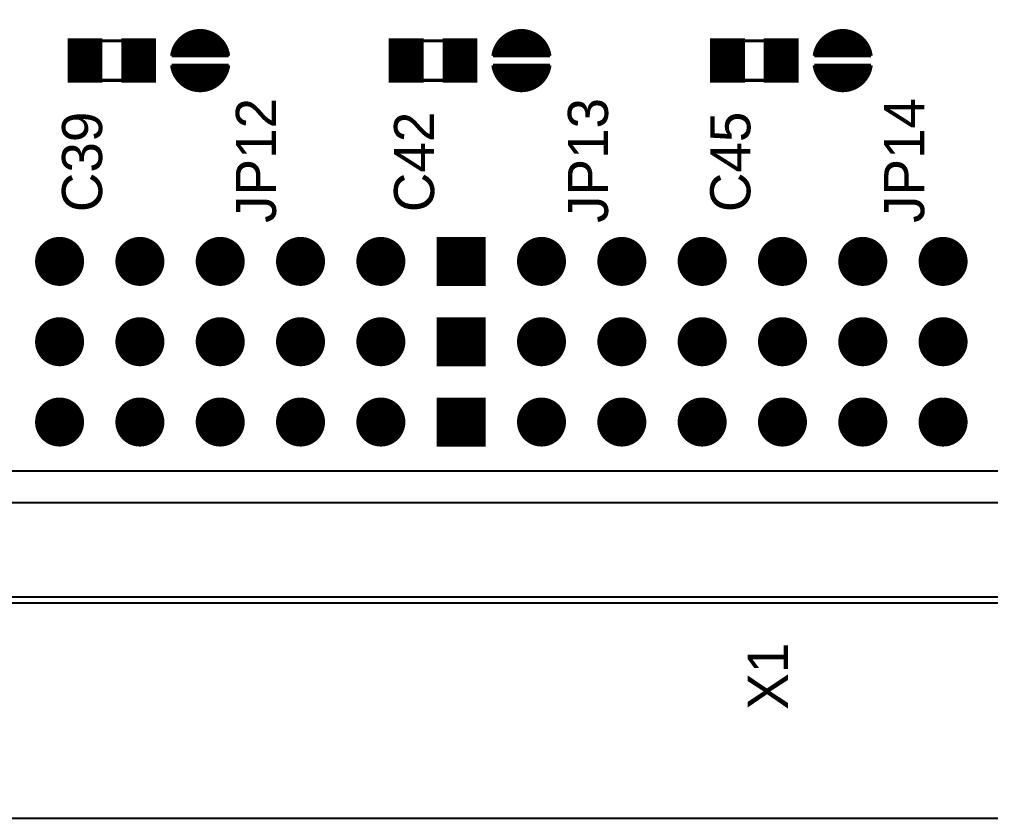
# Model space of a CAD drawing. Extents: x 25 to 880, y 8 to 306.
# Drawn here: x 255.18 to 293.57, y 122.88 to 154.47 of the extents above; entities that cross this region are included whole.
import ezdxf
from ezdxf.enums import TextEntityAlignment as Align

# ---------------------------------------------------------------- set-up
doc = ezdxf.new("R2010")
doc.units = 0
doc.header["$MEASUREMENT"] = 0
for name, color, linetype in [('BOARD', 7, 'Continuous'), ('TOP', 7, 'Continuous'), ('TOP_ASY', 7, 'Continuous')]:
    doc.layers.add(name, color=color, linetype=linetype)

msp = doc.modelspace()

# ---------------------------------------------------------------- linework, layer by layer
at = {"layer": 'BOARD'}
msp.add_lwpolyline([(55.7211, 131.4094), (346.8686, 131.4094), (346.8686, 259.9969), (55.7211, 259.9969)], close=True, dxfattribs=at)
at = {"layer": 'TOP', "const_width": 0.125}
for points in [[(261.275, 153.0938, -0.831502), (263.38, 153.0938)], [(273.975, 153.0938, -0.831502), (276.08, 153.0938)], [(286.675, 153.0938, -0.831502), (288.78, 153.0938)], [(263.38, 152.5937, -0.831502), (261.275, 152.5937)], [(276.08, 152.5937, -0.831502), (273.975, 152.5937)], [(288.78, 152.5937, -0.831502), (286.675, 152.5937)], [(257.6775, 144.9062, 1), (255.865, 144.9062, 1)], [(260.8525, 144.9062, 1), (259.04, 144.9062, 1)], [(264.0275, 144.9062, 1), (262.215, 144.9062, 1)], [(267.2025, 144.9062, 1), (265.39, 144.9062, 1)], [(270.3775, 144.9062, 1), (268.565, 144.9062, 1)], [(276.7275, 144.9062, 1), (274.915, 144.9062, 1)], [(279.9025, 144.9062, 1), (278.09, 144.9062, 1)], [(283.0775, 144.9062, 1), (281.265, 144.9062, 1)], [(286.2525, 144.9062, 1), (284.44, 144.9062, 1)], [(289.4275, 144.9062, 1), (287.615, 144.9062, 1)], [(292.6025, 144.9062, 1), (290.79, 144.9062, 1)], [(257.6775, 141.7312, 1), (255.865, 141.7312, 1)], [(260.8525, 141.7312, 1), (259.04, 141.7312, 1)], [(264.0275, 141.7312, 1), (262.215, 141.7312, 1)], [(267.2025, 141.7312, 1), (265.39, 141.7312, 1)], [(270.3775, 141.7312, 1), (268.565, 141.7312, 1)], [(276.7275, 141.7312, 1), (274.915, 141.7312, 1)], [(279.9025, 141.7312, 1), (278.09, 141.7312, 1)], [(283.0775, 141.7312, 1), (281.265, 141.7312, 1)], [(286.2525, 141.7312, 1), (284.44, 141.7312, 1)], [(289.4275, 141.7312, 1), (287.615, 141.7312, 1)], [(292.6025, 141.7312, 1), (290.79, 141.7312, 1)], [(257.6775, 138.5563, 1), (255.865, 138.5563, 1)], [(260.8525, 138.5563, 1), (259.04, 138.5563, 1)], [(264.0275, 138.5563, 1), (262.215, 138.5563, 1)], [(267.2025, 138.5563, 1), (265.39, 138.5563, 1)], [(270.3775, 138.5563, 1), (268.565, 138.5563, 1)], [(276.7275, 138.5563, 1), (274.915, 138.5563, 1)], [(279.9025, 138.5563, 1), (278.09, 138.5563, 1)], [(283.0775, 138.5563, 1), (281.265, 138.5563, 1)], [(286.2525, 138.5563, 1), (284.44, 138.5563, 1)], [(289.4275, 138.5563, 1), (287.615, 138.5563, 1)], [(292.6025, 138.5563, 1), (290.79, 138.5563, 1)]]:
    msp.add_lwpolyline(points, format="xyb", close=True, dxfattribs=at)
for points in [[(261.9225, 153.0938), (261.9225, 153.8887)], [(262.0475, 153.0938), (262.0475, 153.9313)], [(262.1725, 153.0938), (262.1725, 153.9575)], [(262.2975, 153.0938), (262.2975, 153.9675)], [(262.4225, 153.0938), (262.4225, 153.9637)], [(262.5475, 153.0938), (262.5475, 153.945)], [(262.6725, 153.0938), (262.6725, 153.9112)], [(274.6725, 153.0938), (274.6725, 153.9075)], [(274.7975, 153.0938), (274.7975, 153.9437)], [(274.9225, 153.0938), (274.9225, 153.9625)], [(275.0475, 153.0938), (275.0475, 153.9675)], [(275.1725, 153.0938), (275.1725, 153.9588)], [(275.2975, 153.0938), (275.2975, 153.9337)], [(275.4225, 153.0938), (275.4225, 153.8925)], [(287.4225, 153.0938), (287.4225, 153.9238)], [(287.5475, 153.0938), (287.5475, 153.9525)], [(287.6725, 153.0938), (287.6725, 153.9663)], [(287.7975, 153.0938), (287.7975, 153.9663)], [(287.9225, 153.0938), (287.9225, 153.95)], [(288.0475, 153.0938), (288.0475, 153.9187)], [(257.1725, 152.0312), (257.1725, 153.6562)], [(257.2975, 152.0312), (257.2975, 153.6562)], [(257.4225, 152.0312), (257.4225, 153.6562)], [(257.5475, 152.0312), (257.5475, 153.6562)], [(257.6725, 152.0312), (257.6725, 153.6562)], [(257.7975, 152.0312), (257.7975, 153.6562)], [(257.9225, 152.0312), (257.9225, 153.6562)], [(258.0475, 152.0312), (258.0475, 153.6562)], [(258.1725, 152.0312), (258.1725, 153.6562)], [(258.2975, 152.0312), (258.2975, 153.6562)], [(259.2975, 152.0312), (259.2975, 153.6562)], [(259.4225, 152.0312), (259.4225, 153.6562)], [(259.5475, 152.0312), (259.5475, 153.6562)], [(259.6725, 152.0312), (259.6725, 153.6562)], [(259.7975, 152.0312), (259.7975, 153.6562)], [(259.9225, 152.0312), (259.9225, 153.6562)], [(260.0475, 152.0312), (260.0475, 153.6562)], [(260.1725, 152.0312), (260.1725, 153.6562)], [(260.2975, 152.0312), (260.2975, 153.6562)], [(260.4225, 152.0312), (260.4225, 153.6562)], [(261.5475, 153.0938), (261.5475, 153.6312)], [(261.6725, 153.0938), (261.6725, 153.745)], [(261.7975, 153.0938), (261.7975, 153.8275)], [(262.7975, 153.0938), (262.7975, 153.86)], [(262.9225, 153.0938), (262.9225, 153.7875)], [(263.0475, 153.0938), (263.0475, 153.69)], [(263.1725, 153.0938), (263.1725, 153.555)], [(269.9225, 152.0312), (269.9225, 153.6562)], [(270.0475, 152.0312), (270.0475, 153.6562)], [(270.1725, 152.0312), (270.1725, 153.6562)], [(270.2975, 152.0312), (270.2975, 153.6562)], [(270.4225, 152.0312), (270.4225, 153.6562)], [(270.5475, 152.0312), (270.5475, 153.6562)], [(270.6725, 152.0312), (270.6725, 153.6562)], [(270.7975, 152.0312), (270.7975, 153.6562)], [(270.9225, 152.0312), (270.9225, 153.6562)], [(271.0475, 152.0312), (271.0475, 153.6562)], [(272.0475, 152.0312), (272.0475, 153.6562)], [(272.1725, 152.0312), (272.1725, 153.6562)], [(272.2975, 152.0312), (272.2975, 153.6562)], [(272.4225, 152.0312), (272.4225, 153.6562)], [(272.5475, 152.0312), (272.5475, 153.6562)], [(272.6725, 152.0312), (272.6725, 153.6562)], [(272.7975, 152.0312), (272.7975, 153.6562)], [(272.9225, 152.0312), (272.9225, 153.6562)], [(273.0475, 152.0312), (273.0475, 153.6562)], [(273.1725, 152.0312), (273.1725, 153.6562)], [(274.1725, 153.0938), (274.1725, 153.5425)], [(274.2975, 153.0938), (274.2975, 153.6812)], [(274.4225, 153.0938), (274.4225, 153.7812)], [(274.5475, 153.0938), (274.5475, 153.855)], [(275.5475, 153.0938), (275.5475, 153.8338)], [(275.6725, 153.0938), (275.6725, 153.7525)], [(275.7975, 153.0938), (275.7975, 153.6413)], [(282.5475, 152.0312), (282.5475, 153.6562)], [(282.6725, 152.0312), (282.6725, 153.6562)], [(282.7975, 152.0312), (282.7975, 153.6562)], [(282.9225, 152.0312), (282.9225, 153.6562)], [(283.0475, 152.0312), (283.0475, 153.6562)], [(283.1725, 152.0312), (283.1725, 153.6562)], [(283.2975, 152.0312), (283.2975, 153.6562)], [(283.4225, 152.0312), (283.4225, 153.6562)], [(283.5475, 152.0312), (283.5475, 153.6562)], [(283.6725, 152.0312), (283.6725, 153.6562)], [(283.7975, 152.0312), (283.7975, 153.6562)], [(284.6725, 152.0312), (284.6725, 153.6562)], [(284.7975, 152.0312), (284.7975, 153.6562)], [(284.9225, 152.0312), (284.9225, 153.6562)], [(285.0475, 152.0312), (285.0475, 153.6562)], [(285.1725, 152.0312), (285.1725, 153.6562)], [(285.2975, 152.0312), (285.2975, 153.6562)], [(285.4225, 152.0312), (285.4225, 153.6562)], [(285.5475, 152.0312), (285.5475, 153.6562)], [(285.6725, 152.0312), (285.6725, 153.6562)], [(285.7975, 152.0312), (285.7975, 153.6562)], [(285.9225, 152.0312), (285.9225, 153.6562)], [(286.9225, 153.0938), (286.9225, 153.6037)], [(287.0475, 153.0938), (287.0475, 153.725)], [(287.1725, 153.0938), (287.1725, 153.8137)], [(287.2975, 153.0938), (287.2975, 153.8775)], [(288.1725, 153.0938), (288.1725, 153.8713)], [(288.2975, 153.0938), (288.2975, 153.8038)], [(288.4225, 153.0938), (288.4225, 153.7125)], [(288.5475, 153.0938), (288.5475, 153.5863)], [(261.2975, 153.0938), (261.2975, 153.1887)], [(261.4225, 153.0938), (261.4225, 153.47)], [(263.2975, 153.0938), (263.2975, 153.35)], [(274.0475, 153.0938), (274.0475, 153.3288)], [(275.9225, 153.0938), (275.9225, 153.485)], [(276.0475, 153.0938), (276.0475, 153.2225)], [(286.7975, 153.0938), (286.7975, 153.4275)], [(288.6725, 153.0938), (288.6725, 153.4013)], [(261.2975, 152.4988), (261.2975, 152.5937)], [(261.4225, 152.2175), (261.4225, 152.5937)], [(261.5475, 152.0563), (261.5475, 152.5937)], [(261.6725, 151.9425), (261.6725, 152.5937)], [(261.7975, 151.86), (261.7975, 152.5937)], [(261.9225, 151.7988), (261.9225, 152.5937)], [(262.0475, 151.7562), (262.0475, 152.5937)], [(262.1725, 151.73), (262.1725, 152.5937)], [(262.2975, 151.72), (262.2975, 152.5937)], [(262.4225, 151.7237), (262.4225, 152.5937)], [(262.5475, 151.7425), (262.5475, 152.5937)], [(262.6725, 151.7762), (262.6725, 152.5937)], [(262.7975, 151.8275), (262.7975, 152.5937)], [(262.9225, 151.9), (262.9225, 152.5937)], [(263.0475, 151.9975), (263.0475, 152.5937)], [(263.1725, 152.1325), (263.1725, 152.5937)], [(263.2975, 152.3375), (263.2975, 152.5937)], [(274.0475, 152.3587), (274.0475, 152.5937)], [(274.1725, 152.145), (274.1725, 152.5937)], [(274.2975, 152.0062), (274.2975, 152.5937)], [(274.4225, 151.9062), (274.4225, 152.5937)], [(274.5475, 151.8325), (274.5475, 152.5937)], [(274.6725, 151.78), (274.6725, 152.5937)], [(274.7975, 151.7438), (274.7975, 152.5937)], [(274.9225, 151.725), (274.9225, 152.5937)], [(275.0475, 151.72), (275.0475, 152.5937)], [(275.1725, 151.7287), (275.1725, 152.5937)], [(275.2975, 151.7537), (275.2975, 152.5937)], [(275.4225, 151.795), (275.4225, 152.5937)], [(275.5475, 151.8537), (275.5475, 152.5937)], [(275.6725, 151.935), (275.6725, 152.5937)], [(275.7975, 152.0462), (275.7975, 152.5937)], [(275.9225, 152.2025), (275.9225, 152.5937)], [(276.0475, 152.465), (276.0475, 152.5937)], [(286.7975, 152.26), (286.7975, 152.5937)], [(286.9225, 152.0838), (286.9225, 152.5937)], [(287.0475, 151.9625), (287.0475, 152.5937)], [(287.1725, 151.8738), (287.1725, 152.5937)], [(287.2975, 151.81), (287.2975, 152.5937)], [(287.4225, 151.7637), (287.4225, 152.5937)], [(287.5475, 151.735), (287.5475, 152.5937)], [(287.6725, 151.7212), (287.6725, 152.5937)], [(287.7975, 151.7212), (287.7975, 152.5937)], [(287.9225, 151.7375), (287.9225, 152.5937)], [(288.0475, 151.7688), (288.0475, 152.5937)], [(288.1725, 151.8162), (288.1725, 152.5937)], [(288.2975, 151.8837), (288.2975, 152.5937)], [(288.4225, 151.975), (288.4225, 152.5937)], [(288.5475, 152.1012), (288.5475, 152.5937)], [(288.6725, 152.2862), (288.6725, 152.5937)], [(256.0475, 144.3613), (256.0475, 145.4512)], [(256.1725, 144.2262), (256.1725, 145.5862)], [(256.2975, 144.1337), (256.2975, 145.6788)], [(256.4225, 144.07), (256.4225, 145.7425)], [(256.5475, 144.0287), (256.5475, 145.7837)], [(256.6725, 144.0062), (256.6725, 145.8063)], [(256.7975, 144.0012), (256.7975, 145.8113)], [(256.9225, 144.0137), (256.9225, 145.7988)], [(257.0475, 144.0437), (257.0475, 145.7688)], [(257.1725, 144.0938), (257.1725, 145.7187)], [(257.2975, 144.1687), (257.2975, 145.6438)], [(257.4225, 144.2762), (257.4225, 145.5362)], [(259.2975, 144.2738), (259.2975, 145.5387)], [(259.4225, 144.1675), (259.4225, 145.645)], [(259.5475, 144.0925), (259.5475, 145.72)], [(259.6725, 144.0425), (259.6725, 145.77)], [(259.7975, 144.0125), (259.7975, 145.8)], [(259.9225, 144.0012), (259.9225, 145.8113)], [(260.0475, 144.0062), (260.0475, 145.8063)], [(260.1725, 144.0287), (260.1725, 145.7837)], [(260.2975, 144.0712), (260.2975, 145.7413)], [(260.4225, 144.1362), (260.4225, 145.6762)], [(260.5475, 144.2287), (260.5475, 145.5838)], [(260.6725, 144.365), (260.6725, 145.4475)], [(262.4225, 144.33), (262.4225, 145.4825)], [(262.5475, 144.205), (262.5475, 145.6075)], [(262.6725, 144.12), (262.6725, 145.6925)], [(262.7975, 144.06), (262.7975, 145.7525)], [(262.9225, 144.0225), (262.9225, 145.79)], [(263.0475, 144.0037), (263.0475, 145.8087)], [(263.1725, 144.0025), (263.1725, 145.81)], [(263.2975, 144.0175), (263.2975, 145.795)], [(263.4225, 144.0525), (263.4225, 145.76)], [(263.5475, 144.1075), (263.5475, 145.705)], [(263.6725, 144.1875), (263.6725, 145.625)], [(263.7975, 144.3038), (263.7975, 145.5087)], [(265.6725, 144.25), (265.6725, 145.5625)], [(265.7975, 144.15), (265.7975, 145.6625)], [(265.9225, 144.0813), (265.9225, 145.7312)], [(266.0475, 144.035), (266.0475, 145.7775)], [(266.1725, 144.0087), (266.1725, 145.8038)], [(266.2975, 144.0012), (266.2975, 145.8113)], [(266.4225, 144.01), (266.4225, 145.8025)], [(266.5475, 144.0362), (266.5475, 145.7763)], [(266.6725, 144.0825), (266.6725, 145.73)], [(266.7975, 144.1513), (266.7975, 145.6612)], [(266.9225, 144.2512), (266.9225, 145.5612)], [(268.7975, 144.3013), (268.7975, 145.5112)], [(268.9225, 144.1862), (268.9225, 145.6262)], [(269.0475, 144.1062), (269.0475, 145.7062)], [(269.1725, 144.0513), (269.1725, 145.7612)], [(269.2975, 144.0175), (269.2975, 145.795)], [(269.4225, 144.0025), (269.4225, 145.81)], [(269.5475, 144.0037), (269.5475, 145.8087)], [(269.6725, 144.0237), (269.6725, 145.7887)], [(269.7975, 144.0613), (269.7975, 145.7512)], [(269.9225, 144.1213), (269.9225, 145.6912)], [(270.0475, 144.2075), (270.0475, 145.605)], [(270.1725, 144.3325), (270.1725, 145.48)], [(271.7975, 144), (271.7975, 145.8125)], [(271.9225, 144), (271.9225, 145.8125)], [(272.0475, 144), (272.0475, 145.8125)], [(272.1725, 144), (272.1725, 145.8125)], [(272.2975, 144), (272.2975, 145.8125)], [(272.4225, 144), (272.4225, 145.8125)], [(272.5475, 144), (272.5475, 145.8125)], [(272.6725, 144), (272.6725, 145.8125)], [(272.7975, 144), (272.7975, 145.8125)], [(272.9225, 144), (272.9225, 145.8125)], [(273.0475, 144), (273.0475, 145.8125)], [(273.1725, 144), (273.1725, 145.8125)], [(273.2975, 144), (273.2975, 145.8125)], [(273.4225, 144), (273.4225, 145.8125)], [(273.5475, 144), (273.5475, 145.8125)], [(275.1725, 144.2738), (275.1725, 145.5387)], [(275.2975, 144.1675), (275.2975, 145.645)], [(275.4225, 144.0925), (275.4225, 145.72)], [(275.5475, 144.0425), (275.5475, 145.77)], [(275.6725, 144.0125), (275.6725, 145.8)], [(275.7975, 144.0012), (275.7975, 145.8113)], [(275.9225, 144.0062), (275.9225, 145.8063)], [(276.0475, 144.0287), (276.0475, 145.7837)], [(276.1725, 144.0712), (276.1725, 145.7413)], [(276.2975, 144.1362), (276.2975, 145.6762)], [(276.4225, 144.2287), (276.4225, 145.5838)], [(276.5475, 144.365), (276.5475, 145.4475)], [(278.2975, 144.33), (278.2975, 145.4825)], [(278.4225, 144.205), (278.4225, 145.6075)], [(278.5475, 144.12), (278.5475, 145.6925)], [(278.6725, 144.06), (278.6725, 145.7525)], [(278.7975, 144.0225), (278.7975, 145.79)], [(278.9225, 144.0037), (278.9225, 145.8087)], [(279.0475, 144.0025), (279.0475, 145.81)], [(279.1725, 144.0175), (279.1725, 145.795)], [(279.2975, 144.0525), (279.2975, 145.76)], [(279.4225, 144.1075), (279.4225, 145.705)], [(279.5475, 144.1875), (279.5475, 145.625)], [(279.6725, 144.3038), (279.6725, 145.5087)], [(281.5475, 144.25), (281.5475, 145.5625)], [(281.6725, 144.15), (281.6725, 145.6625)], [(281.7975, 144.0813), (281.7975, 145.7312)], [(281.9225, 144.035), (281.9225, 145.7775)], [(282.0475, 144.0087), (282.0475, 145.8038)], [(282.1725, 144.0012), (282.1725, 145.8113)], [(282.2975, 144.01), (282.2975, 145.8025)], [(282.4225, 144.0362), (282.4225, 145.7763)], [(282.5475, 144.0825), (282.5475, 145.73)], [(282.6725, 144.1513), (282.6725, 145.6612)], [(282.7975, 144.2512), (282.7975, 145.5612)], [(284.6725, 144.3013), (284.6725, 145.5112)], [(284.7975, 144.1862), (284.7975, 145.6262)], [(284.9225, 144.1062), (284.9225, 145.7062)], [(285.0475, 144.0513), (285.0475, 145.7612)], [(285.1725, 144.0175), (285.1725, 145.795)], [(285.2975, 144.0025), (285.2975, 145.81)], [(285.4225, 144.0037), (285.4225, 145.8087)], [(285.5475, 144.0237), (285.5475, 145.7887)], [(285.6725, 144.0613), (285.6725, 145.7512)], [(285.7975, 144.1213), (285.7975, 145.6912)], [(285.9225, 144.2075), (285.9225, 145.605)], [(286.0475, 144.3325), (286.0475, 145.48)], [(287.7975, 144.3613), (287.7975, 145.4512)], [(287.9225, 144.2262), (287.9225, 145.5862)], [(288.0475, 144.1337), (288.0475, 145.6788)], [(288.1725, 144.07), (288.1725, 145.7425)], [(288.2975, 144.0287), (288.2975, 145.7837)], [(288.4225, 144.0062), (288.4225, 145.8063)], [(288.5475, 144.0012), (288.5475, 145.8113)], [(288.6725, 144.0137), (288.6725, 145.7988)], [(288.7975, 144.0437), (288.7975, 145.7688)], [(288.9225, 144.0938), (288.9225, 145.7187)], [(289.0475, 144.1687), (289.0475, 145.6438)], [(289.1725, 144.2762), (289.1725, 145.5362)], [(291.0475, 144.2738), (291.0475, 145.5387)], [(291.1725, 144.1675), (291.1725, 145.645)], [(291.2975, 144.0925), (291.2975, 145.72)], [(291.4225, 144.0425), (291.4225, 145.77)], [(291.5475, 144.0125), (291.5475, 145.8)], [(291.6725, 144.0012), (291.6725, 145.8113)], [(291.7975, 144.0062), (291.7975, 145.8063)], [(291.9225, 144.0287), (291.9225, 145.7837)], [(292.0475, 144.0712), (292.0475, 145.7413)], [(292.1725, 144.1362), (292.1725, 145.6762)], [(292.2975, 144.2287), (292.2975, 145.5838)], [(292.4225, 144.365), (292.4225, 145.4475)], [(255.9225, 144.5887), (255.9225, 145.2237)], [(257.5475, 144.4387), (257.5475, 145.3738)], [(259.1725, 144.435), (259.1725, 145.3775)], [(260.7975, 144.5962), (260.7975, 145.2163)], [(262.2975, 144.5287), (262.2975, 145.2837)], [(263.9225, 144.4837), (263.9225, 145.3288)], [(265.4225, 144.6662), (265.4225, 145.1463)], [(265.5475, 144.3962), (265.5475, 145.4162)], [(267.0475, 144.4), (267.0475, 145.4125)], [(267.1725, 144.6763), (267.1725, 145.1362)], [(268.6725, 144.4787), (268.6725, 145.3337)], [(270.2975, 144.535), (270.2975, 145.2775)], [(275.0475, 144.435), (275.0475, 145.3775)], [(276.6725, 144.5962), (276.6725, 145.2163)], [(278.1725, 144.5287), (278.1725, 145.2837)], [(279.7975, 144.4837), (279.7975, 145.3288)], [(281.2975, 144.6662), (281.2975, 145.1463)], [(281.4225, 144.3962), (281.4225, 145.4162)], [(282.9225, 144.4), (282.9225, 145.4125)], [(283.0475, 144.6763), (283.0475, 145.1362)], [(284.5475, 144.4787), (284.5475, 145.3337)], [(286.1725, 144.535), (286.1725, 145.2775)], [(287.6725, 144.5887), (287.6725, 145.2237)], [(289.2975, 144.4387), (289.2975, 145.3738)], [(290.9225, 144.435), (290.9225, 145.3775)], [(292.5475, 144.5962), (292.5475, 145.2163)], [(257.6725, 144.8112), (257.6725, 145.0012)], [(259.0475, 144.79), (259.0475, 145.0225)], [(274.9225, 144.79), (274.9225, 145.0225)], [(289.4225, 144.8112), (289.4225, 145.0012)], [(290.7975, 144.79), (290.7975, 145.0225)], [(256.1725, 141.0513), (256.1725, 142.4112)], [(256.2975, 140.9587), (256.2975, 142.5037)], [(256.4225, 140.895), (256.4225, 142.5675)], [(256.5475, 140.8537), (256.5475, 142.6087)], [(256.6725, 140.8313), (256.6725, 142.6312)], [(256.7975, 140.8262), (256.7975, 142.6362)], [(256.9225, 140.8387), (256.9225, 142.6237)], [(257.0475, 140.8687), (257.0475, 142.5937)], [(257.1725, 140.9187), (257.1725, 142.5437)], [(257.2975, 140.9937), (257.2975, 142.4688)], [(259.2975, 141.0987), (259.2975, 142.3638)], [(259.4225, 140.9925), (259.4225, 142.47)], [(259.5475, 140.9175), (259.5475, 142.545)], [(259.6725, 140.8675), (259.6725, 142.595)], [(259.7975, 140.8375), (259.7975, 142.625)], [(259.9225, 140.8262), (259.9225, 142.6362)], [(260.0475, 140.8313), (260.0475, 142.6312)], [(260.1725, 140.8537), (260.1725, 142.6087)], [(260.2975, 140.8963), (260.2975, 142.5662)], [(260.4225, 140.9613), (260.4225, 142.5012)], [(260.5475, 141.0538), (260.5475, 142.4087)], [(262.5475, 141.03), (262.5475, 142.4325)], [(262.6725, 140.945), (262.6725, 142.5175)], [(262.7975, 140.885), (262.7975, 142.5775)], [(262.9225, 140.8475), (262.9225, 142.615)], [(263.0475, 140.8288), (263.0475, 142.6337)], [(263.1725, 140.8275), (263.1725, 142.635)], [(263.2975, 140.8425), (263.2975, 142.62)], [(263.4225, 140.8775), (263.4225, 142.585)], [(263.5475, 140.9325), (263.5475, 142.53)], [(263.6725, 141.0125), (263.6725, 142.45)], [(265.6725, 141.075), (265.6725, 142.3875)], [(265.7975, 140.975), (265.7975, 142.4875)], [(265.9225, 140.9062), (265.9225, 142.5562)], [(266.0475, 140.86), (266.0475, 142.6025)], [(266.1725, 140.8338), (266.1725, 142.6287)], [(266.2975, 140.8262), (266.2975, 142.6362)], [(266.4225, 140.835), (266.4225, 142.6275)], [(266.5475, 140.8613), (266.5475, 142.6012)], [(266.6725, 140.9075), (266.6725, 142.555)], [(266.7975, 140.9762), (266.7975, 142.4863)], [(266.9225, 141.0762), (266.9225, 142.3862)], [(268.9225, 141.0112), (268.9225, 142.4512)], [(269.0475, 140.9313), (269.0475, 142.5312)], [(269.1725, 140.8762), (269.1725, 142.5862)], [(269.2975, 140.8425), (269.2975, 142.62)], [(269.4225, 140.8275), (269.4225, 142.635)], [(269.5475, 140.8288), (269.5475, 142.6337)], [(269.6725, 140.8487), (269.6725, 142.6138)], [(269.7975, 140.8862), (269.7975, 142.5762)], [(269.9225, 140.9462), (269.9225, 142.5163)], [(270.0475, 141.0325), (270.0475, 142.43)], [(271.7975, 140.825), (271.7975, 142.6375)], [(271.9225, 140.825), (271.9225, 142.6375)], [(272.0475, 140.825), (272.0475, 142.6375)], [(272.1725, 140.825), (272.1725, 142.6375)], [(272.2975, 140.825), (272.2975, 142.6375)], [(272.4225, 140.825), (272.4225, 142.6375)], [(272.5475, 140.825), (272.5475, 142.6375)], [(272.6725, 140.825), (272.6725, 142.6375)], [(272.7975, 140.825), (272.7975, 142.6375)], [(272.9225, 140.825), (272.9225, 142.6375)], [(273.0475, 140.825), (273.0475, 142.6375)], [(273.1725, 140.825), (273.1725, 142.6375)], [(273.2975, 140.825), (273.2975, 142.6375)], [(273.4225, 140.825), (273.4225, 142.6375)], [(273.5475, 140.825), (273.5475, 142.6375)], [(275.1725, 141.0987), (275.1725, 142.3638)], [(275.2975, 140.9925), (275.2975, 142.47)], [(275.4225, 140.9175), (275.4225, 142.545)], [(275.5475, 140.8675), (275.5475, 142.595)], [(275.6725, 140.8375), (275.6725, 142.625)], [(275.7975, 140.8262), (275.7975, 142.6362)], [(275.9225, 140.8313), (275.9225, 142.6312)], [(276.0475, 140.8537), (276.0475, 142.6087)], [(276.1725, 140.8963), (276.1725, 142.5662)], [(276.2975, 140.9613), (276.2975, 142.5012)], [(276.4225, 141.0538), (276.4225, 142.4087)], [(278.4225, 141.03), (278.4225, 142.4325)], [(278.5475, 140.945), (278.5475, 142.5175)], [(278.6725, 140.885), (278.6725, 142.5775)], [(278.7975, 140.8475), (278.7975, 142.615)], [(278.9225, 140.8288), (278.9225, 142.6337)], [(279.0475, 140.8275), (279.0475, 142.635)], [(279.1725, 140.8425), (279.1725, 142.62)], [(279.2975, 140.8775), (279.2975, 142.585)], [(279.4225, 140.9325), (279.4225, 142.53)], [(279.5475, 141.0125), (279.5475, 142.45)], [(281.5475, 141.075), (281.5475, 142.3875)], [(281.6725, 140.975), (281.6725, 142.4875)], [(281.7975, 140.9062), (281.7975, 142.5562)], [(281.9225, 140.86), (281.9225, 142.6025)], [(282.0475, 140.8338), (282.0475, 142.6287)], [(282.1725, 140.8262), (282.1725, 142.6362)], [(282.2975, 140.835), (282.2975, 142.6275)], [(282.4225, 140.8613), (282.4225, 142.6012)], [(282.5475, 140.9075), (282.5475, 142.555)], [(282.6725, 140.9762), (282.6725, 142.4863)], [(282.7975, 141.0762), (282.7975, 142.3862)], [(284.7975, 141.0112), (284.7975, 142.4512)], [(284.9225, 140.9313), (284.9225, 142.5312)], [(285.0475, 140.8762), (285.0475, 142.5862)], [(285.1725, 140.8425), (285.1725, 142.62)], [(285.2975, 140.8275), (285.2975, 142.635)], [(285.4225, 140.8288), (285.4225, 142.6337)], [(285.5475, 140.8487), (285.5475, 142.6138)], [(285.6725, 140.8862), (285.6725, 142.5762)], [(285.7975, 140.9462), (285.7975, 142.5163)], [(285.9225, 141.0325), (285.9225, 142.43)], [(287.9225, 141.0513), (287.9225, 142.4112)], [(288.0475, 140.9587), (288.0475, 142.5037)], [(288.1725, 140.895), (288.1725, 142.5675)], [(288.2975, 140.8537), (288.2975, 142.6087)], [(288.4225, 140.8313), (288.4225, 142.6312)], [(288.5475, 140.8262), (288.5475, 142.6362)], [(288.6725, 140.8387), (288.6725, 142.6237)], [(288.7975, 140.8687), (288.7975, 142.5937)], [(288.9225, 140.9187), (288.9225, 142.5437)], [(289.0475, 140.9937), (289.0475, 142.4688)], [(291.0475, 141.0987), (291.0475, 142.3638)], [(291.1725, 140.9925), (291.1725, 142.47)], [(291.2975, 140.9175), (291.2975, 142.545)], [(291.4225, 140.8675), (291.4225, 142.595)], [(291.5475, 140.8375), (291.5475, 142.625)], [(291.6725, 140.8262), (291.6725, 142.6362)], [(291.7975, 140.8313), (291.7975, 142.6312)], [(291.9225, 140.8537), (291.9225, 142.6087)], [(292.0475, 140.8963), (292.0475, 142.5662)], [(292.1725, 140.9613), (292.1725, 142.5012)], [(292.2975, 141.0538), (292.2975, 142.4087)], [(255.9225, 141.4137), (255.9225, 142.0488)], [(256.0475, 141.1862), (256.0475, 142.2763)], [(257.4225, 141.1012), (257.4225, 142.3613)], [(257.5475, 141.2637), (257.5475, 142.1987)], [(259.1725, 141.26), (259.1725, 142.2025)], [(260.6725, 141.19), (260.6725, 142.2725)], [(260.7975, 141.4212), (260.7975, 142.0412)], [(262.2975, 141.3537), (262.2975, 142.1087)], [(262.4225, 141.155), (262.4225, 142.3075)], [(263.7975, 141.1287), (263.7975, 142.3338)], [(263.9225, 141.3088), (263.9225, 142.1537)], [(265.5475, 141.2212), (265.5475, 142.2413)], [(267.0475, 141.225), (267.0475, 142.2375)], [(268.6725, 141.3038), (268.6725, 142.1587)], [(268.7975, 141.1262), (268.7975, 142.3363)], [(270.1725, 141.1575), (270.1725, 142.305)], [(270.2975, 141.36), (270.2975, 142.1025)], [(275.0475, 141.26), (275.0475, 142.2025)], [(276.5475, 141.19), (276.5475, 142.2725)], [(276.6725, 141.4212), (276.6725, 142.0412)], [(278.1725, 141.3537), (278.1725, 142.1087)], [(278.2975, 141.155), (278.2975, 142.3075)], [(279.6725, 141.1287), (279.6725, 142.3338)], [(279.7975, 141.3088), (279.7975, 142.1537)], [(281.4225, 141.2212), (281.4225, 142.2413)], [(282.9225, 141.225), (282.9225, 142.2375)], [(284.5475, 141.3038), (284.5475, 142.1587)], [(284.6725, 141.1262), (284.6725, 142.3363)], [(286.0475, 141.1575), (286.0475, 142.305)], [(286.1725, 141.36), (286.1725, 142.1025)], [(287.6725, 141.4137), (287.6725, 142.0488)], [(287.7975, 141.1862), (287.7975, 142.2763)], [(289.1725, 141.1012), (289.1725, 142.3613)], [(289.2975, 141.2637), (289.2975, 142.1987)], [(290.9225, 141.26), (290.9225, 142.2025)], [(292.4225, 141.19), (292.4225, 142.2725)], [(292.5475, 141.4212), (292.5475, 142.0412)], [(257.6725, 141.6362), (257.6725, 141.8262)], [(259.0475, 141.615), (259.0475, 141.8475)], [(265.4225, 141.4913), (265.4225, 141.9712)], [(267.1725, 141.5012), (267.1725, 141.9612)], [(274.9225, 141.615), (274.9225, 141.8475)], [(281.2975, 141.4913), (281.2975, 141.9712)], [(283.0475, 141.5012), (283.0475, 141.9612)], [(289.4225, 141.6362), (289.4225, 141.8262)], [(290.7975, 141.615), (290.7975, 141.8475)], [(256.2975, 137.7837), (256.2975, 139.3288)], [(256.4225, 137.72), (256.4225, 139.3925)], [(256.5475, 137.6788), (256.5475, 139.4338)], [(256.6725, 137.6562), (256.6725, 139.4562)], [(256.7975, 137.6513), (256.7975, 139.4612)], [(256.9225, 137.6637), (256.9225, 139.4487)], [(257.0475, 137.6937), (257.0475, 139.4187)], [(257.1725, 137.7437), (257.1725, 139.3688)], [(257.2975, 137.8187), (257.2975, 139.2937)], [(259.4225, 137.8175), (259.4225, 139.295)], [(259.5475, 137.7425), (259.5475, 139.37)], [(259.6725, 137.6925), (259.6725, 139.42)], [(259.7975, 137.6625), (259.7975, 139.45)], [(259.9225, 137.6513), (259.9225, 139.4612)], [(260.0475, 137.6562), (260.0475, 139.4562)], [(260.1725, 137.6788), (260.1725, 139.4338)], [(260.2975, 137.7212), (260.2975, 139.3913)], [(260.4225, 137.7862), (260.4225, 139.3262)], [(262.6725, 137.77), (262.6725, 139.3425)], [(262.7975, 137.71), (262.7975, 139.4025)], [(262.9225, 137.6725), (262.9225, 139.44)], [(263.0475, 137.6537), (263.0475, 139.4588)], [(263.1725, 137.6525), (263.1725, 139.46)], [(263.2975, 137.6675), (263.2975, 139.445)], [(263.4225, 137.7025), (263.4225, 139.41)], [(263.5475, 137.7575), (263.5475, 139.355)], [(265.7975, 137.8), (265.7975, 139.3125)], [(265.9225, 137.7312), (265.9225, 139.3812)], [(266.0475, 137.685), (266.0475, 139.4275)], [(266.1725, 137.6587), (266.1725, 139.4538)], [(266.2975, 137.6513), (266.2975, 139.4612)], [(266.4225, 137.66), (266.4225, 139.4525)], [(266.5475, 137.6863), (266.5475, 139.4262)], [(266.6725, 137.7325), (266.6725, 139.38)], [(266.7975, 137.8013), (266.7975, 139.3112)], [(269.0475, 137.7562), (269.0475, 139.3562)], [(269.1725, 137.7012), (269.1725, 139.4112)], [(269.2975, 137.6675), (269.2975, 139.445)], [(269.4225, 137.6525), (269.4225, 139.46)], [(269.5475, 137.6537), (269.5475, 139.4588)], [(269.6725, 137.6738), (269.6725, 139.4387)], [(269.7975, 137.7113), (269.7975, 139.4012)], [(269.9225, 137.7713), (269.9225, 139.3412)], [(271.7975, 137.65), (271.7975, 139.4625)], [(271.9225, 137.65), (271.9225, 139.4625)], [(272.0475, 137.65), (272.0475, 139.4625)], [(272.1725, 137.65), (272.1725, 139.4625)], [(272.2975, 137.65), (272.2975, 139.4625)], [(272.4225, 137.65), (272.4225, 139.4625)], [(272.5475, 137.65), (272.5475, 139.4625)], [(272.6725, 137.65), (272.6725, 139.4625)], [(272.7975, 137.65), (272.7975, 139.4625)], [(272.9225, 137.65), (272.9225, 139.4625)], [(273.0475, 137.65), (273.0475, 139.4625)], [(273.1725, 137.65), (273.1725, 139.4625)], [(273.2975, 137.65), (273.2975, 139.4625)], [(273.4225, 137.65), (273.4225, 139.4625)], [(273.5475, 137.65), (273.5475, 139.4625)], [(275.2975, 137.8175), (275.2975, 139.295)], [(275.4225, 137.7425), (275.4225, 139.37)], [(275.5475, 137.6925), (275.5475, 139.42)], [(275.6725, 137.6625), (275.6725, 139.45)], [(275.7975, 137.6513), (275.7975, 139.4612)], [(275.9225, 137.6562), (275.9225, 139.4562)], [(276.0475, 137.6788), (276.0475, 139.4338)], [(276.1725, 137.7212), (276.1725, 139.3913)], [(276.2975, 137.7862), (276.2975, 139.3262)], [(278.5475, 137.77), (278.5475, 139.3425)], [(278.6725, 137.71), (278.6725, 139.4025)], [(278.7975, 137.6725), (278.7975, 139.44)], [(278.9225, 137.6537), (278.9225, 139.4588)], [(279.0475, 137.6525), (279.0475, 139.46)], [(279.1725, 137.6675), (279.1725, 139.445)], [(279.2975, 137.7025), (279.2975, 139.41)], [(279.4225, 137.7575), (279.4225, 139.355)], [(281.6725, 137.8), (281.6725, 139.3125)], [(281.7975, 137.7312), (281.7975, 139.3812)], [(281.9225, 137.685), (281.9225, 139.4275)], [(282.0475, 137.6587), (282.0475, 139.4538)], [(282.1725, 137.6513), (282.1725, 139.4612)], [(282.2975, 137.66), (282.2975, 139.4525)], [(282.4225, 137.6863), (282.4225, 139.4262)], [(282.5475, 137.7325), (282.5475, 139.38)], [(282.6725, 137.8013), (282.6725, 139.3112)], [(284.9225, 137.7562), (284.9225, 139.3562)], [(285.0475, 137.7012), (285.0475, 139.4112)], [(285.1725, 137.6675), (285.1725, 139.445)], [(285.2975, 137.6525), (285.2975, 139.46)], [(285.4225, 137.6537), (285.4225, 139.4588)], [(285.5475, 137.6738), (285.5475, 139.4387)], [(285.6725, 137.7113), (285.6725, 139.4012)], [(285.7975, 137.7713), (285.7975, 139.3412)], [(288.0475, 137.7837), (288.0475, 139.3288)], [(288.1725, 137.72), (288.1725, 139.3925)], [(288.2975, 137.6788), (288.2975, 139.4338)], [(288.4225, 137.6562), (288.4225, 139.4562)], [(288.5475, 137.6513), (288.5475, 139.4612)], [(288.6725, 137.6637), (288.6725, 139.4487)], [(288.7975, 137.6937), (288.7975, 139.4187)], [(288.9225, 137.7437), (288.9225, 139.3688)], [(289.0475, 137.8187), (289.0475, 139.2937)], [(291.1725, 137.8175), (291.1725, 139.295)], [(291.2975, 137.7425), (291.2975, 139.37)], [(291.4225, 137.6925), (291.4225, 139.42)], [(291.5475, 137.6625), (291.5475, 139.45)], [(291.6725, 137.6513), (291.6725, 139.4612)], [(291.7975, 137.6562), (291.7975, 139.4562)], [(291.9225, 137.6788), (291.9225, 139.4338)], [(292.0475, 137.7212), (292.0475, 139.3913)], [(292.1725, 137.7862), (292.1725, 139.3262)], [(256.0475, 138.0112), (256.0475, 139.1012)], [(256.1725, 137.8762), (256.1725, 139.2363)], [(257.4225, 137.9263), (257.4225, 139.1862)], [(257.5475, 138.0888), (257.5475, 139.0237)], [(259.1725, 138.085), (259.1725, 139.0275)], [(259.2975, 137.9237), (259.2975, 139.1887)], [(260.5475, 137.8787), (260.5475, 139.2337)], [(260.6725, 138.015), (260.6725, 139.0975)], [(262.2975, 138.1788), (262.2975, 138.9337)], [(262.4225, 137.98), (262.4225, 139.1325)], [(262.5475, 137.855), (262.5475, 139.2575)], [(263.6725, 137.8375), (263.6725, 139.275)], [(263.7975, 137.9537), (263.7975, 139.1587)], [(263.9225, 138.1337), (263.9225, 138.9787)], [(265.5475, 138.0462), (265.5475, 139.0662)], [(265.6725, 137.9), (265.6725, 139.2125)], [(266.9225, 137.9013), (266.9225, 139.2113)], [(267.0475, 138.05), (267.0475, 139.0625)], [(268.6725, 138.1287), (268.6725, 138.9837)], [(268.7975, 137.9512), (268.7975, 139.1612)], [(268.9225, 137.8363), (268.9225, 139.2762)], [(270.0475, 137.8575), (270.0475, 139.255)], [(270.1725, 137.9825), (270.1725, 139.13)], [(270.2975, 138.185), (270.2975, 138.9275)], [(275.0475, 138.085), (275.0475, 139.0275)], [(275.1725, 137.9237), (275.1725, 139.1887)], [(276.4225, 137.8787), (276.4225, 139.2337)], [(276.5475, 138.015), (276.5475, 139.0975)], [(278.1725, 138.1788), (278.1725, 138.9337)], [(278.2975, 137.98), (278.2975, 139.1325)], [(278.4225, 137.855), (278.4225, 139.2575)], [(279.5475, 137.8375), (279.5475, 139.275)], [(279.6725, 137.9537), (279.6725, 139.1587)], [(279.7975, 138.1337), (279.7975, 138.9787)], [(281.4225, 138.0462), (281.4225, 139.0662)], [(281.5475, 137.9), (281.5475, 139.2125)], [(282.7975, 137.9013), (282.7975, 139.2113)], [(282.9225, 138.05), (282.9225, 139.0625)], [(284.5475, 138.1287), (284.5475, 138.9837)], [(284.6725, 137.9512), (284.6725, 139.1612)], [(284.7975, 137.8363), (284.7975, 139.2762)], [(285.9225, 137.8575), (285.9225, 139.255)], [(286.0475, 137.9825), (286.0475, 139.13)], [(286.1725, 138.185), (286.1725, 138.9275)], [(287.7975, 138.0112), (287.7975, 139.1012)], [(287.9225, 137.8762), (287.9225, 139.2363)], [(289.1725, 137.9263), (289.1725, 139.1862)], [(289.2975, 138.0888), (289.2975, 139.0237)], [(290.9225, 138.085), (290.9225, 139.0275)], [(291.0475, 137.9237), (291.0475, 139.1887)], [(292.2975, 137.8787), (292.2975, 139.2337)], [(292.4225, 138.015), (292.4225, 139.0975)], [(255.9225, 138.2388), (255.9225, 138.8737)], [(257.6725, 138.4613), (257.6725, 138.6512)], [(259.0475, 138.44), (259.0475, 138.6725)], [(260.7975, 138.2463), (260.7975, 138.8663)], [(265.4225, 138.3162), (265.4225, 138.7962)], [(267.1725, 138.3262), (267.1725, 138.7862)], [(274.9225, 138.44), (274.9225, 138.6725)], [(276.6725, 138.2463), (276.6725, 138.8663)], [(281.2975, 138.3162), (281.2975, 138.7962)], [(283.0475, 138.3262), (283.0475, 138.7862)], [(287.6725, 138.2388), (287.6725, 138.8737)], [(289.4225, 138.4613), (289.4225, 138.6512)], [(290.7975, 138.44), (290.7975, 138.6725)], [(292.5475, 138.2463), (292.5475, 138.8663)]]:
    msp.add_lwpolyline(points, dxfattribs=at)
for points in [[(258.3975, 152.0312), (257.1475, 152.0312), (257.1475, 153.6562), (258.3975, 153.6562)], [(260.5225, 152.0312), (259.2725, 152.0312), (259.2725, 153.6562), (260.5225, 153.6562)], [(271.0975, 152.0312), (269.8475, 152.0312), (269.8475, 153.6562), (271.0975, 153.6562)], [(273.2225, 152.0312), (271.9725, 152.0312), (271.9725, 153.6562), (273.2225, 153.6562)], [(283.7975, 152.0312), (282.5475, 152.0312), (282.5475, 153.6562), (283.7975, 153.6562)], [(285.9225, 152.0312), (284.6725, 152.0312), (284.6725, 153.6562), (285.9225, 153.6562)], [(273.5525, 144), (271.74, 144), (271.74, 145.8125), (273.5525, 145.8125)], [(273.5525, 140.825), (271.74, 140.825), (271.74, 142.6375), (273.5525, 142.6375)], [(273.5525, 137.65), (271.74, 137.65), (271.74, 139.4625), (273.5525, 139.4625)]]:
    msp.add_lwpolyline(points, close=True, dxfattribs=at)
at = {"layer": 'TOP_ASY', "const_width": 0.125}
for points in [[(261.2025, 153.0312, -0.888889), (263.4525, 153.0312)], [(273.9025, 153.0312, -0.888889), (276.1525, 153.0312)], [(286.6025, 153.0312, -0.888889), (288.8525, 153.0312)], [(261.2025, 152.6562, 0.888889), (263.4525, 152.6562)], [(273.9025, 152.6562, 0.888889), (276.1525, 152.6562)], [(286.6025, 152.6562, 0.888889), (288.8525, 152.6562)]]:
    msp.add_lwpolyline(points, format="xyb", close=True, dxfattribs=at)
for points in [[(257.585, 152.0625), (257.585, 153.625), (260.085, 153.625), (260.085, 152.0625)], [(270.285, 152.0625), (270.285, 153.625), (272.785, 153.625), (272.785, 152.0625)], [(282.985, 152.0625), (282.985, 153.625), (285.485, 153.625), (285.485, 152.0625)]]:
    msp.add_lwpolyline(points, close=True, dxfattribs=at)
at = {"layer": 'TOP_ASY'}
msp.add_lwpolyline([(334.4463, 122.8812), (228.1962, 122.8812), (228.1962, 129.1312), (224.4462, 129.1312), (224.4462, 139.1312), (229.4462, 139.1312), (231.9462, 136.6312), (335.6963, 136.6312), (338.1963, 139.1312), (343.1963, 139.1312), (343.1963, 129.1312), (339.4463, 129.1312), (339.4463, 122.8812)], close=True, dxfattribs=at)
msp.add_lwpolyline([(231.9462, 135.3812), (335.6963, 135.3812), (335.6963, 131.6312), (231.9462, 131.6312), (231.9462, 136.6312)], dxfattribs=at)

# ---------------------------------------------------------------- texts
at = {"layer": 'TOP_ASY', "width": 1.019685}
for s, p in [('JP12', (265.3262, 146.4313)), ('JP13', (278.4512, 146.4313)), ('JP14', (290.9512, 146.4313))]:
    msp.add_text(s, height=1.5875, rotation=90, dxfattribs=at).set_placement(p)
for s, p in [('C39', (258.4525, 148.8388)), ('C42', (271.5775, 148.8388)), ('C45', (284.0775, 148.8388)), ('X1', (285.5615, 128.5058))]:
    msp.add_text(s, height=1.5875, rotation=90, dxfattribs=at).set_placement(p, align=Align.CENTER)

doc.saveas('drawing.dxf')
